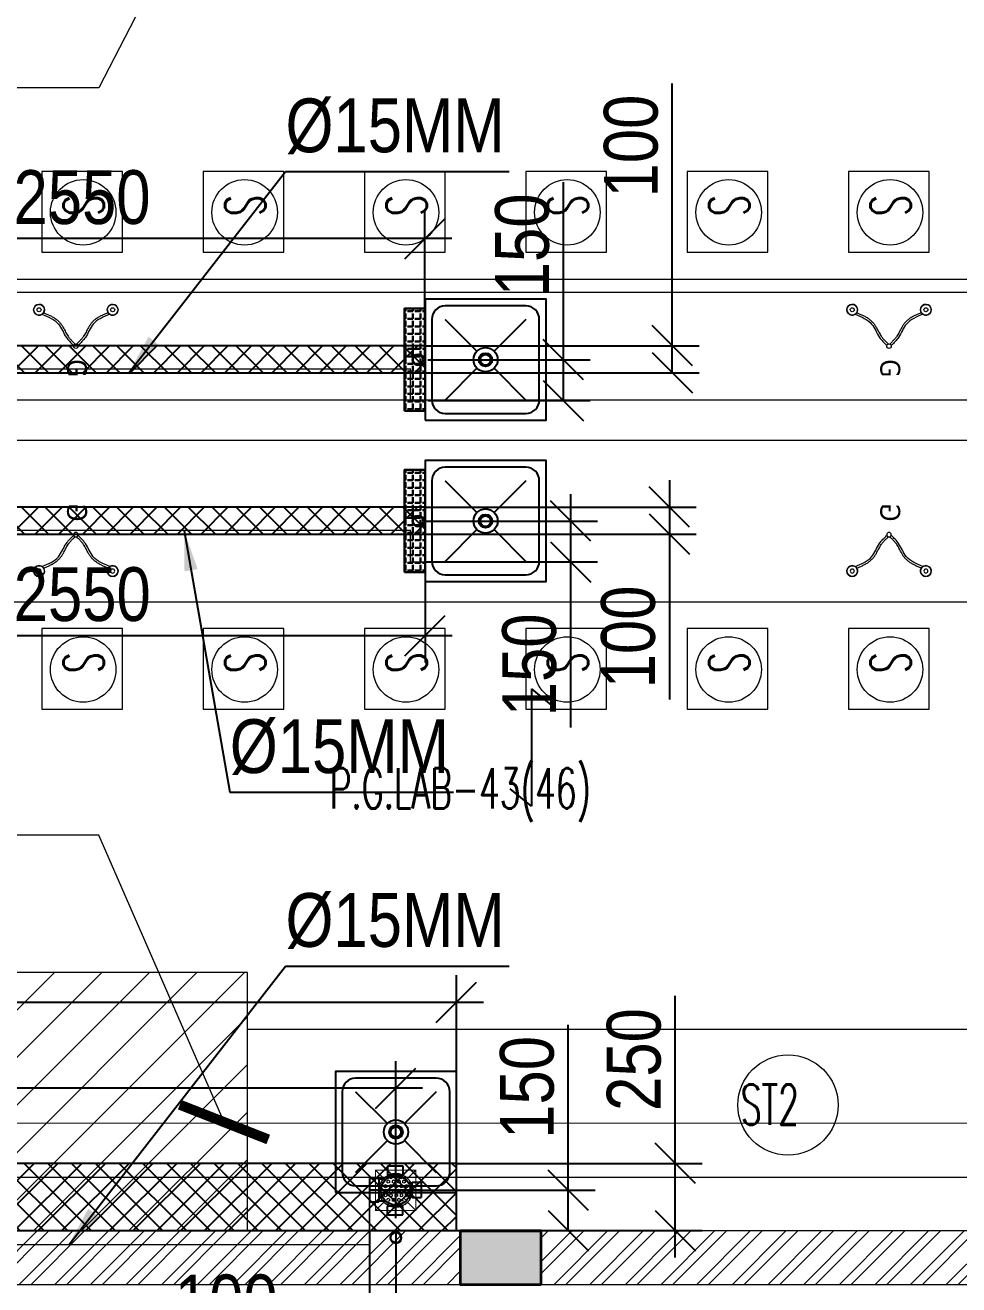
# Model space of a CAD drawing. Header units: inches. Extents: x 5899882 to 5988838, y -468923 to -96891.
# Drawn here: x 5956577 to 5960048, y -281297 to -276613 of the extents above; entities that cross this region are included whole.
import ezdxf

# ---------------------------------------------------------------- set-up
doc = ezdxf.new("R2010")
doc.units = ezdxf.units.IN
doc.header["$MEASUREMENT"] = 0
doc.linetypes.add('1', pattern=[0])
doc.layers.get('Defpoints').update_dxf_attribs({"color": 8})
for name, color, linetype in [('0- SLC ARCH LAYOUT', 7, 'Continuous'), ('0- SLC DIMENSION', 7, 'Continuous'), ('0-SLC RCC 2ND. FLOOR', 7, 'Continuous'), ('0-SLC-40 MM Waste water pipe', 3, 'Continuous'), ('0-SLC-DOMESTIC LINE', 5, 'DOMESTIC_LINE'), ('0-SLC-Multi nahani trap', 6, 'Continuous'), ('0-SLC-Raised portion', 1, 'Continuous'), ('0-SLC-Toilet fixture', 5, 'Continuous'), ('A-WALL-PATT', 252, 'Continuous')]:
    doc.layers.add(name, color=color, linetype=linetype)
for name, color, linetype, lineweight in [('0-SLC-100 mm Multi nahani trap jali', 253, 'Continuous', 13), ('ARCL-HATCH-B', 8, 'Continuous', 5), ('ARLC-COL', 8, 'Continuous', 30), ('ARLC-DIMF', 8, 'Continuous', 5), ('ARLC-FUR (NOMN)', 8, 'Continuous', 9), ('ARLC-FURN', 8, 'Continuous', 9), ('ARLC-GAS BURNER', 8, 'Continuous', 5), ('ARLC-HATCH-C', 8, 'Continuous', 5), ('ARLC-SINK', 8, 'Continuous', 9), ('ARLC-TEXT0', 8, 'Continuous', 20), ('ARLC-WALL', 8, 'Continuous', 15)]:
    doc.layers.add(name, color=color, linetype=linetype, lineweight=lineweight)
doc.styles.add('ARAIL', font='arial.ttf')
doc.styles.add('ARIAL', font='tahoma.ttf')
doc.styles.add('RS', font='simplex8.shx', dxfattribs={"width": 0.6, "height": 150})
doc.styles.get("Standard").update_dxf_attribs({"font": 'arial.ttf'})
doc.styles.add('swis cn bt', font='swissc.ttf')
doc.linetypes.add('DOMESTIC_LINE', pattern='A,0.5,-0.2,["DWS",ARIAL,S=0.1,R=0,X=-0.1,Y=-0.05],-0.25', length=0.95)
doc.dimstyles.new('dim-100', dxfattribs={"dimscale": 100, "dimtxt": 1.5, "dimasz": 1.199999999999999, "dimexe": 1.5, "dimexo": 1.5, "dimgap": 0.4, "dimtad": 0, "dimdec": 0, "dimdsep": 46, "dimtxsty": 'ARAIL', "dimblk": 'ARCHTICK', "dimcen": 2.5, "dimdle": 1.5, "dimclrd": 1, "dimclre": 252, "dimclrt": 4, "dimadec": 1, "dimazin": 0, "dimtfac": 1, "dimtdec": 0, "dimtmove": 2, "dimatfit": 3, "dimldrblk": 'ARCHTICK', "dimfxl": 1, "dimarcsym": 0})
doc.dimstyles.new('SLC', dxfattribs={"dimtxt": 200, "dimasz": 150, "dimexe": 100, "dimexo": 0, "dimgap": 50, "dimtad": 1, "dimdec": 0, "dimrnd": 5, "dimzin": 1, "dimdsep": 46, "dimtxsty": 'swis cn bt', "dimblk": 'OBLIQUE', "dimcen": 60, "dimdle": 100, "dimclrd": 256, "dimclre": 256, "dimclrt": 256, "dimazin": 0, "dimtfac": 1, "dimtdec": 0, "dimtofl": 0, "dimtmove": 0, "dimatfit": 3, "dimfxl": 0.18, "dimtolj": 1, "dimtzin": 0, "dimarcsym": 0})
pattern_1 = [(45, (-5806111.699348602, 109613.299867685), (-66.29126073623883, 66.29126073623884), []), (45, (-5806067.505174852, 109613.299867685), (-66.29126073623883, 66.29126073623884), [])]

# ---------------------------------------------------------------- blocks, each defined once
blk = doc.blocks.new('GAS BURNER')
at = {"layer": 'ARLC-GAS BURNER'}
for centre, radius in [((5974102.421200401, -133873.6598887433), 20.10720935384206), ((5974102.421200401, -133873.6598887433), 7.515690168781719), ((5974237.491669208, -134010.5787731608), 8.477221819872181), ((5974237.491669208, -134010.5787731608), 8.477221819872181), ((5974102.421200401, -134147.4976575783), 20.10720935384206), ((5974102.421200401, -134147.4976575783), 7.515690168781719)]:
    blk.add_circle(centre, radius, dxfattribs=at)
for centre, start, end in [((5974102.421200401, -133873.6598887432), 327.0836248171191, 303.1115802547374), ((5974102.421200401, -134147.4976575784), 56.88841974526258, 32.91637518288097)]:
    blk.add_arc(centre, 20.10720935398156, start, end, dxfattribs=at)
for points, knots in [([(5974113.405191074, -133890.5018546885), (5974112.752795113, -133888.8740959353), (5974115.815289665, -133896.5870300731), (5974120.860026152, -133908.4191165342), (5974125.647385928, -133918.2588142185), (5974129.927336444, -133925.9095192744), (5974133.419050537, -133931.534467302), (5974137.214333479, -133936.9793071289), (5974141.348181818, -133942.1967902267), (5974145.855254625, -133947.1361187101), (5974151.657222476, -133952.5756777254), (5974159.001793914, -133958.0866130467), (5974167.713843581, -133963.4270067191), (5974176.526144389, -133968.1739947508), (5974185.16981482, -133972.6110338682), (5974193.377008263, -133976.9881086315), (5974200.105278655, -133981.0508886349), (5974205.539391524, -133984.9566764426), (5974210.096961493, -133988.6512883787), (5974214.612011485, -133992.6806806508), (5974219.192778602, -133997.0674983536), (5974223.942359372, -134001.8255670194), (5974227.279005946, -134005.2395645095), (5974229.014447388, -134007.015237359)], [0, 0, 0, 0, 0.738277492306965, 1.47655498461393, 2.214832476920895, 2.583971223074378, 2.95310996922786, 3.322248715381343, 3.691387461534825, 4.060526207688308, 4.42966495384179, 5.003329291541268, 5.576993629240746, 6.150657966940224, 6.724322304639702, 7.297986642339179, 7.871650980038657, 8.267742593091194, 8.66383420614373, 9.059925819196266, 9.456017432248801, 9.852109045301338, 10.24820065835387, 10.24820065835387, 10.24820065835387, 10.24820065835387]), ([(5974119.221403569, -133884.3742345301), (5974128.725847964, -133907.6507334402), (5974145.842154291, -133949.5687739888), (5974202.53562994, -133968.9852087438), (5974225.228920531, -133992.1816056203), (5974234.497873268, -134001.6560494209)], [0, 0, 0, 0, 88.9716904361041, 160.226799647873, 209.4255196851703, 209.4255196851703, 209.4255196851703, 209.4255196851703]), ([(5974113.405191074, -134130.6556916331), (5974112.752795113, -134132.2834503863), (5974115.815289665, -134124.5705162485), (5974120.860026152, -134112.7384297873), (5974125.647385928, -134102.8987321031), (5974129.927336444, -134095.2480270471), (5974133.419050537, -134089.6230790195), (5974137.214333479, -134084.1782391926), (5974141.348181818, -134078.9607560948), (5974145.855254625, -134074.0214276114), (5974151.657222476, -134068.5818685961), (5974159.001793914, -134063.0709332749), (5974167.713843581, -134057.7305396025), (5974176.526144389, -134052.9835515707), (5974185.16981482, -134048.5465124534), (5974193.377008263, -134044.1694376901), (5974200.105278655, -134040.1066576867), (5974205.539391524, -134036.200869879), (5974210.096961493, -134032.5062579428), (5974214.612011485, -134028.4768656708), (5974219.192778602, -134024.090047968), (5974223.942359372, -134019.3319793022), (5974227.279005946, -134015.917981812), (5974229.014447388, -134014.1423089626)], [0, 0, 0, 0, 0.738277492306965, 1.47655498461393, 2.214832476920895, 2.583971223074378, 2.95310996922786, 3.322248715381343, 3.691387461534825, 4.060526207688308, 4.42966495384179, 5.003329291541268, 5.576993629240746, 6.150657966940224, 6.724322304639702, 7.297986642339179, 7.871650980038657, 8.267742593091194, 8.66383420614373, 9.059925819196266, 9.456017432248801, 9.852109045301338, 10.24820065835387, 10.24820065835387, 10.24820065835387, 10.24820065835387]), ([(5974119.221403569, -134136.7833117914), (5974128.725847964, -134113.5068128813), (5974145.842154291, -134071.5887723328), (5974202.53562994, -134052.1723375778), (5974225.228920531, -134028.9759407014), (5974234.497873268, -134019.5014969007)], [0, 0, 0, 0, 88.9716904361041, 160.226799647873, 209.4255196851703, 209.4255196851703, 209.4255196851703, 209.4255196851703])]:
    blk.add_open_spline(points, degree=3, knots=knots, dxfattribs=at)
at = {"layer": 'ARLC-GAS BURNER', "insert": (5974320.2062401, -134006.7071821619), "char_height": 73.57202424491702, "attachment_point": 5, "style": 'ARIAL'}
blk.add_mtext('\\A1;G', dxfattribs=at)
blk = doc.blocks.new('SINK1')
at = {"color": 0}
for p, q in [((5972703.299730833, -133859.151868508), (5972821.479925681, -133977.3320633546)), ((5972885.119535987, -133977.3320633546), (5973003.299730835, -133859.151868508)), ((5972703.299730833, -134159.1518685084), (5972821.479925681, -134040.9716736618)), ((5972885.119535987, -134040.9716736618), (5973003.299730835, -134159.1518685084))]:
    blk.add_line(p, q, dxfattribs=at)
blk.add_lwpolyline([(5973078.299730834, -134234.1518685082), (5973078.299730834, -133784.1518685082), (5972628.299730835, -133784.1518685082), (5972628.299730835, -134234.1518685082)], close=True, dxfattribs=at)
blk.add_lwpolyline([(5973053.299730834, -134159.1518685082), (5973053.299730834, -133859.1518685082, 0.4142135623758229), (5973003.299730835, -133809.1518685082), (5972703.299730833, -133809.1518685082, 0.4142135623758229), (5972653.299730835, -133859.1518685082), (5972653.299730835, -134159.1518685082, 0.4142135623758227), (5972703.299730833, -134209.1518685082), (5973003.299730835, -134209.1518685082, 0.4142135623758229)], format="xyb", close=True, dxfattribs=at)
for radius in [45, 25]:
    blk.add_circle((5972853.299730834, -134009.1518685081), radius, dxfattribs=at)
blk = doc.blocks.new('_ArchTick')
at = {"color": 0, "linetype": 'ByBlock', "const_width": 0.15}
blk.add_lwpolyline([(-0.5, -0.5), (0.5, 0.5)], dxfattribs=at)
blk = doc.blocks.new('FD COVER')
at = {"layer": '0-SLC-100 mm Multi nahani trap jali'}
h = blk.add_hatch(color=1, dxfattribs=at)
h.paths.add_polyline_path([(52.42478098189464, 6.050435e-10, 1.000000078138127), (-52.42478098084241, 6.050435e-10, 1.000000078138127)])
h.paths.add_polyline_path([(-49.71315437835783, 6.050435e-10, -1), (49.71315437941008, 6.050435e-10, -1)], flags=16)
h = blk.add_hatch(dxfattribs=at)
h.set_pattern_fill('HEX', color=1, scale=45.19377670807633, style=0)
h.set_pattern_definition([(0, (-4759.383808100866, 4380.385599033102), (0, 9.784739682974397), [5.649222088509541, -11.29844417701908]), (120, (-4759.383808100866, 4380.385599033102), (-8.473833134873521, -4.892369841487196), [5.649222088509535, -11.29844417701907]), (59.99999999999999, (-4753.734586012357, 4380.385599033102), (-8.473833134873521, 4.892369841487199), [5.649222088509541, -11.29844417701908])])
h.paths.add_polyline_path([(-49.71315437888396, 0, 1), (49.71315437888396, 0, 1)])
at = {"layer": '0-SLC-100 mm Multi nahani trap jali', "color": 1, "ltscale": 3}
for p, q in [((-75, 75), (-44.19417382415895, 44.19417382415949)), ((75, 75), (44.19417382415923, 44.19417382415923)), ((-44.19417382415922, -44.19417382415922), (-75, -75)), ((44.19417382415949, -44.19417382415895), (75, -75))]:
    blk.add_line(p, q, dxfattribs=at)
at = {"layer": '0-SLC-100 mm Multi nahani trap jali', "color": 1, "ltscale": 3, "const_width": 3.75}
blk.add_lwpolyline([(-75, -75), (75, -75), (75, 75), (-75, 75)], close=True, dxfattribs=at)
at = {"layer": '0-SLC-100 mm Multi nahani trap jali', "color": 1, "ltscale": 3}
blk.add_circle((0, 0), 62.5, dxfattribs=at)
blk = doc.blocks.new('A$C52224D05')
at = {"layer": '0-SLC-Multi nahani trap', "linetype": 'Continuous'}
h = blk.add_hatch(color=256, dxfattribs=at)
h.paths.add_polyline_path([(58.08742602542043, 9.313226e-10, 1.000000078138127), (-57.91257397457957, 9.313226e-10, 1.000000078138127)])
h.paths.add_polyline_path([(-54.91257397457957, 9.313226e-10, -1), (55.08742602542042, 9.313226e-10, -1)], flags=16)
for p, q in [((0, 103.7312996429391), (0, -103.7312996429391)), ((-25.91600441420451, 91.37098850309849), (-25.91600441420451, 77.78655081707984)), ((31.06073977099732, 91.37098850309849), (-25.91600441420451, 91.37098850309849)), ((-25.91600441420451, 77.78655081707984), (-25.91600441420451, 60.20819780742749)), ((28.73515838012099, 57.88261641003192), (-23.59042301634326, 57.88261641003192)), ((-22.42763231787831, 57.88261641003192), (-22.42763231787831, 50.1803960511461)), ((27.57236768119037, 57.88261641003192), (27.57236768119037, 47.64008797379211)), ((31.06073977099732, 91.37098850309849), (31.06073977099732, 77.78655081707984)), ((31.06073977099732, 77.78655081707984), (31.06073977099732, 60.20819780742749)), ((-96.31505834776907, 0), (95.2203417411074, 0)), ((-78.16838792851195, 26.74418604793027), (-93.74269066937269, 26.74418604793027)), ((-93.74269066937269, -30.23255813727156), (-93.74269066937269, 26.74418604793027)), ((-62.57989996718243, 26.74418604793027), (-78.16838792851195, 26.74418604793027)), ((-60.2543185763061, -27.9069767431356), (-60.2543185763061, 24.41860465379432)), ((-60.2543185763061, 23.2558139548637), (-50.5343807558529, 23.2558139548637)), ((41.11180901946499, 41.00000000046565), (62.99270941969007, 41.00000000046565)), ((62.99270941969007, -41.49999999767167), (62.99270941969007, 41.50000000093132)), ((65.49270941643043, 44.00000000046566), (73.99270941829309, 44.00000000046566)), ((73.99270941829309, 44.00000000046566), (97.79270941950381, 44.00000000046566)), ((97.79270941950381, -44), (97.79270941950381, 44.00000000046566)), ((-78.16838792851195, -30.23255813727156), (-93.74269066937269, -30.23255813727156)), ((-62.57989996718243, -30.23255813727156), (-77.72195845888926, -30.23255813727156)), ((-60.2543185763061, -26.74418604420498), (-50.5343807558529, -26.74418604420498)), ((41.11180901946499, -41.00000000046565), (62.99270941969007, -41.00000000046565)), ((65.49270941643043, -44), (73.99270941829309, -44)), ((73.99270941829309, -44), (97.79270941950381, -44)), ((-25.91600441420451, -77.78655081707984), (-25.91600441420451, -60.20819780742749)), ((-25.91600441420451, -91.37098850309849), (-25.91600441420451, -77.78655081707984)), ((31.06073977099732, -91.37098850309849), (-25.91600441420451, -91.37098850309849)), ((28.73515838012099, -57.88261641003192), (-23.59042301634326, -57.88261641003192)), ((-22.42763231787831, -57.88261641003192), (-22.42763231787831, -50.18039605068043)), ((27.57236768119037, -57.88261641003192), (27.57236768119037, -47.64008797379211)), ((31.06073977099732, -77.78655081707984), (31.06073977099732, -60.20819780742749)), ((31.06073977099732, -91.37098850309849), (31.06073977099732, -77.78655081707984))]:
    blk.add_line(p, q, dxfattribs=at)
blk.add_circle((0.0874260249547661, 0), 55, dxfattribs=at)
for centre, radius, start, end in [((-23.59042301634326, 60.20819780742749), 2.325581395348836, 180, 270), ((28.73515838012099, 60.20819780742749), 2.325581395348836, 270, 0), ((-62.57989996718243, 24.41860465379432), 2.325581395348836, 0, 90), ((65.49270941643043, 41.50000000093132), 2.5, 90, 180), ((-62.57989996718243, -27.9069767431356), 2.325581395348836, 270, 0), ((65.49270941643043, -41.49999999767167), 2.5, 180, 270), ((-23.59042301634326, -60.20819780742749), 2.325581395348836, 90, 180), ((28.73515838012099, -60.20819780742749), 2.325581395348836, 0, 90)]:
    blk.add_arc(centre, radius, start, end, dxfattribs=at)
blk = doc.blocks.new('GYS')
for p, q in [((6635556.019349867, -325051.874496136), (6635556.019349867, -325488.3289776242)), ((6635556.019349867, -325051.874496136), (6635635.027213543, -325116.9592517474)), ((6635556.019349867, -325488.3289776242), (6635477.011486192, -325423.2442220127))]:
    blk.add_line(p, q)
blk = doc.blocks.new('A$C4AE13D6C')
at = {"layer": 'ARLC-COL', "color": 7}
blk.add_lwpolyline([(-17698.83647697512, 888.0000000039581), (-17398.83647792879, 888.0000000039581), (-17398.83647792879, 688.0000000039581), (-17698.83647697512, 688.0000000039581)], close=True, dxfattribs=at)
blk = doc.blocks.new('A$C77C3199A')
at = {"layer": 'ARLC-WALL', "color": 30}
for p, q in [((17399.99999904539, -3559.999999999942), (8914.999999046326, -3559.999999999942)), ((17399.99999904539, -3959.999999999942), (8914.999999046326, -3959.999999999942)), ((8914.999999046326, -6850), (17399.99999904632, -6850))]:
    blk.add_line(p, q, dxfattribs=at)
at = {"color": 8, "lineweight": 18}
blk.add_blockref('A$C4AE13D6C', (30706.33647649828, -7937.999999998836), dxfattribs=at)
at = {"color": 0}
blk.add_blockref('GYS', (-6622283, 320018), dxfattribs=at)
blk = doc.blocks.new('_OBLIQUE')
at = {"color": 0, "linetype": 'ByBlock'}
blk.add_line((-0.5, -0.5), (0.5, 0.5), dxfattribs=at)
blk = doc.blocks.new('*D312')
at = {"layer": '0- SLC DIMENSION', "lineweight": -2, "transparency": 16777216}
for p, q in [((5954103.287223468, -280845.02807205), (5954103.287223468, -280145.5280729982)), ((5958180.193845092, -280845.0280720462), (5958180.193845092, -280145.5280729982)), ((5954003.287223468, -280245.5280729982), (5958280.193845092, -280245.5280729982))]:
    blk.add_line(p, q, dxfattribs=at)
at = {"layer": 'Defpoints', "color": 0, "transparency": 16777216}
for p in [(5958180.193845092, -280245.5280729982), (5954103.287223468, -280845.02807205), (5958180.193845092, -280845.0280720462)]:
    blk.add_point(p, dxfattribs=at)
at = {"layer": '0- SLC DIMENSION', "lineweight": -2, "transparency": 16777216, "xscale": 150, "yscale": 150, "zscale": 150, "rotation": 180}
blk.add_blockref('_OBLIQUE', (5954103.287223468, -280245.5280729982), dxfattribs=at)
at = {"layer": '0- SLC DIMENSION', "lineweight": -2, "transparency": 16777216, "xscale": 150, "yscale": 150, "zscale": 150}
blk.add_blockref('_OBLIQUE', (5958180.193845092, -280245.5280729982), dxfattribs=at)
at = {"layer": '0- SLC DIMENSION', "transparency": 16777216, "insert": (5956141.740534279, -280092.9956054657), "char_height": 200, "attachment_point": 5, "style": 'swis cn bt'}
blk.add_mtext('\\A1;4075', dxfattribs=at)
blk = doc.blocks.new('*D313')
at = {"layer": '0- SLC DIMENSION', "lineweight": -2, "transparency": 16777216}
for p, q in [((5954101.076698663, -280945.0280747377), (5954101.076698663, -280465.5)), ((5957954.539818316, -280945.0280747377), (5957954.539818316, -280465.5)), ((5958054.539818316, -280565.5), (5954001.076698663, -280565.5))]:
    blk.add_line(p, q, dxfattribs=at)
at = {"layer": 'Defpoints', "color": 0, "transparency": 16777216}
for p in [(5954101.076698663, -280565.5), (5954101.076698663, -280945.0280747377), (5957954.539818316, -280945.0280747377)]:
    blk.add_point(p, dxfattribs=at)
at = {"layer": '0- SLC DIMENSION', "lineweight": -2, "transparency": 16777216, "xscale": 150, "yscale": 150, "zscale": 150, "rotation": 180}
blk.add_blockref('_OBLIQUE', (5954101.076698663, -280565.5), dxfattribs=at)
at = {"layer": '0- SLC DIMENSION', "lineweight": -2, "transparency": 16777216, "xscale": 150, "yscale": 150, "zscale": 150}
blk.add_blockref('_OBLIQUE', (5957954.539818316, -280565.5), dxfattribs=at)
at = {"layer": '0- SLC DIMENSION', "transparency": 16777216, "insert": (5956027.808258489, -280412.8376623376), "char_height": 200, "attachment_point": 5, "style": 'swis cn bt'}
blk.add_mtext('\\A1;3855', dxfattribs=at)
blk = doc.blocks.new('*D314')
at = {"layer": '0- SLC DIMENSION', "lineweight": -2, "transparency": 16777216}
for p, q in [((5958993.5, -280845.0280720462), (5958993.5, -280222.5605395787)), ((5958180.193845092, -280845.0280720462), (5959093.5, -280845.0280720462)), ((5958993.5, -281195.0280729999), (5958993.5, -280845.0280720462)), ((5958180.193848111, -281095.0280729999), (5959093.5, -281095.0280729999))]:
    blk.add_line(p, q, dxfattribs=at)
at = {"layer": 'Defpoints', "color": 0, "transparency": 16777216}
for p in [(5958180.193845092, -280845.0280720462), (5958993.5, -280845.0280720462), (5958180.193848111, -281095.0280729999)]:
    blk.add_point(p, dxfattribs=at)
at = {"layer": '0- SLC DIMENSION', "lineweight": -2, "transparency": 16777216, "xscale": 150, "yscale": 150, "zscale": 150}
for p, rotation in [((5958993.5, -280845.0280720462), 90), ((5958993.5, -281095.0280729999), 270)]:
    blk.add_blockref('_OBLIQUE', p, dxfattribs=dict(at, rotation=rotation))
at = {"layer": '0- SLC DIMENSION', "transparency": 16777216, "insert": (5958840.707792208, -280458.7943058115), "char_height": 200, "attachment_point": 5, "rotation": 90, "style": 'swis cn bt'}
blk.add_mtext('\\A1;250', dxfattribs=at)
blk = doc.blocks.new('*D315')
at = {"layer": '0- SLC DIMENSION', "lineweight": -2, "transparency": 16777216}
for p, q in [((5958596, -280945.0280747377), (5958596, -280329.8332695429)), ((5958596, -281095.0280730001), (5958596, -280845.0280747377)), ((5957954.539818316, -280945.0280747377), (5958696, -280945.0280747377)), ((5957954.539818316, -281095.0280730001), (5958696, -281095.0280730001))]:
    blk.add_line(p, q, dxfattribs=at)
at = {"layer": 'Defpoints', "color": 0, "transparency": 16777216}
for p in [(5957954.539818316, -280945.0280747377), (5957954.539818316, -281095.0280730001), (5958596, -281095.0280730001)]:
    blk.add_point(p, dxfattribs=at)
at = {"layer": '0- SLC DIMENSION', "lineweight": -2, "transparency": 16777216, "xscale": 150, "yscale": 150, "zscale": 150}
for p, rotation in [((5958596, -280945.0280747377), 90), ((5958596, -281095.0280730001), 270)]:
    blk.add_blockref('_OBLIQUE', p, dxfattribs=dict(at, rotation=rotation))
at = {"layer": '0- SLC DIMENSION', "transparency": 16777216, "insert": (5958443.337662337, -280562.4306721393), "char_height": 200, "attachment_point": 5, "rotation": 90, "style": 'swis cn bt'}
blk.add_mtext('\\A1;150', dxfattribs=at)
blk = doc.blocks.new('*D317')
at = {"layer": '0- SLC DIMENSION', "lineweight": -2, "transparency": 16777216}
for p, q in [((5955513.715799413, -278504.7442844259), (5955513.715799413, -278982.3423220388)), ((5958063.707257601, -278504.7442844231), (5958063.707257601, -278982.3423220388)), ((5955413.715799413, -278882.3423220388), (5958163.707257601, -278882.3423220388))]:
    blk.add_line(p, q, dxfattribs=at)
at = {"layer": 'Defpoints', "color": 0, "transparency": 16777216}
for p in [(5955513.715799413, -278504.7442844259), (5958063.707257601, -278504.7442844231), (5958063.707257601, -278882.3423220388)]:
    blk.add_point(p, dxfattribs=at)
at = {"layer": '0- SLC DIMENSION', "lineweight": -2, "transparency": 16777216, "xscale": 150, "yscale": 150, "zscale": 150, "rotation": 180}
blk.add_blockref('_OBLIQUE', (5955513.715799413, -278882.3423220388), dxfattribs=at)
at = {"layer": '0- SLC DIMENSION', "lineweight": -2, "transparency": 16777216, "xscale": 150, "yscale": 150, "zscale": 150}
blk.add_blockref('_OBLIQUE', (5958063.707257601, -278882.3423220388), dxfattribs=at)
at = {"layer": '0- SLC DIMENSION', "transparency": 16777216, "insert": (5956788.711528506, -278729.5501142466), "char_height": 200, "attachment_point": 5, "style": 'swis cn bt'}
blk.add_mtext('\\A1;2550', dxfattribs=at)
blk = doc.blocks.new('*D319')
at = {"layer": '0- SLC DIMENSION', "lineweight": -2, "transparency": 16777216}
for p, q in [((5958972, -278304.7044556337), (5958972, -278504.7442844231)), ((5958062.86719199, -278404.7044556337), (5959072, -278404.7044556337)), ((5958063.707257601, -278504.7442844231), (5959072, -278504.7442844231)), ((5958972, -278504.7442844231), (5958972, -279119.9390896179))]:
    blk.add_line(p, q, dxfattribs=at)
at = {"layer": 'Defpoints', "color": 0, "transparency": 16777216}
for p in [(5958062.86719199, -278404.7044556337), (5958063.707257601, -278504.7442844231), (5958972, -278504.7442844231)]:
    blk.add_point(p, dxfattribs=at)
at = {"layer": '0- SLC DIMENSION', "lineweight": -2, "transparency": 16777216, "xscale": 150, "yscale": 150, "zscale": 150}
for p, rotation in [((5958972, -278404.7044556337), 90), ((5958972, -278504.7442844231), 270)]:
    blk.add_blockref('_OBLIQUE', p, dxfattribs=dict(at, rotation=rotation))
at = {"layer": '0- SLC DIMENSION', "transparency": 16777216, "insert": (5958819.337662337, -278887.3416870196), "char_height": 200, "attachment_point": 5, "rotation": 90, "style": 'swis cn bt'}
blk.add_mtext('\\A1;100', dxfattribs=at)
blk = doc.blocks.new('*D325')
at = {"layer": '0- SLC DIMENSION', "lineweight": -2, "transparency": 16777216}
for p, q in [((5955512.875733802, -277804.704455638), (5955512.875733802, -277306)), ((5958062.86719199, -277804.7044556342), (5958062.86719199, -277306)), ((5958162.86719199, -277406), (5955412.875733802, -277406))]:
    blk.add_line(p, q, dxfattribs=at)
at = {"layer": 'Defpoints', "color": 0, "transparency": 16777216}
for p in [(5955512.875733802, -277406), (5955512.875733802, -277804.704455638), (5958062.86719199, -277804.7044556342)]:
    blk.add_point(p, dxfattribs=at)
at = {"layer": '0- SLC DIMENSION', "lineweight": -2, "transparency": 16777216, "xscale": 150, "yscale": 150, "zscale": 150, "rotation": 180}
blk.add_blockref('_OBLIQUE', (5955512.875733802, -277406), dxfattribs=at)
at = {"layer": '0- SLC DIMENSION', "lineweight": -2, "transparency": 16777216, "xscale": 150, "yscale": 150, "zscale": 150}
blk.add_blockref('_OBLIQUE', (5958062.86719199, -277406), dxfattribs=at)
at = {"layer": '0- SLC DIMENSION', "transparency": 16777216, "insert": (5956787.871462896, -277253.2077922078), "char_height": 200, "attachment_point": 5, "style": 'swis cn bt'}
blk.add_mtext('\\A1;2550', dxfattribs=at)
blk = doc.blocks.new('*D326')
at = {"layer": '0- SLC DIMENSION', "lineweight": -2, "transparency": 16777216}
for p, q in [((5958982.5, -277804.7044556342), (5958982.5, -276829.4025974036)), ((5958982.5, -277904.7442844237), (5958982.5, -277704.7044556342)), ((5958062.86719199, -277804.7044556342), (5959082.5, -277804.7044556342)), ((5958063.707257601, -277904.7442844237), (5959082.5, -277904.7442844237))]:
    blk.add_line(p, q, dxfattribs=at)
at = {"layer": 'Defpoints', "color": 0, "transparency": 16777216}
for p in [(5958062.86719199, -277804.7044556342), (5958063.707257601, -277904.7442844237), (5958982.5, -277904.7442844237)]:
    blk.add_point(p, dxfattribs=at)
at = {"layer": '0- SLC DIMENSION', "lineweight": -2, "transparency": 16777216, "xscale": 150, "yscale": 150, "zscale": 150}
for p, rotation in [((5958982.5, -277804.7044556342), 90), ((5958982.5, -277904.7442844237), 270)]:
    blk.add_blockref('_OBLIQUE', p, dxfattribs=dict(at, rotation=rotation))
at = {"layer": '0- SLC DIMENSION', "transparency": 16777216, "insert": (5958829.837662337, -277062), "char_height": 200, "attachment_point": 5, "rotation": 90, "style": 'swis cn bt'}
blk.add_mtext('\\A1;100', dxfattribs=at)
blk = doc.blocks.new('*D568')
at = {"layer": '0- SLC DIMENSION', "lineweight": -2, "transparency": 16777216}
for p, q in [((5957856.834534922, -281095.0280730002), (5957856.834534922, -281612.5)), ((5957955.174602645, -281095.0280747377), (5957955.174602645, -281612.5)), ((5957856.834534922, -281512.5), (5957091.639729727, -281512.5)), ((5957955.174602645, -281512.5), (5958105.174602645, -281512.5))]:
    blk.add_line(p, q, dxfattribs=at)
at = {"layer": 'Defpoints', "color": 0, "transparency": 16777216}
for p in [(5957856.834534922, -281095.0280730002), (5957955.174602645, -281095.0280747377), (5957856.834534922, -281512.5)]:
    blk.add_point(p, dxfattribs=at)
at = {"layer": '0- SLC DIMENSION', "lineweight": -2, "transparency": 16777216, "xscale": 150, "yscale": 150, "zscale": 150}
blk.add_blockref('_OBLIQUE', (5957856.834534922, -281512.5), dxfattribs=at)
at = {"layer": '0- SLC DIMENSION', "lineweight": -2, "transparency": 16777216, "xscale": 150, "yscale": 150, "zscale": 150, "rotation": 180}
blk.add_blockref('_OBLIQUE', (5957955.174602645, -281512.5), dxfattribs=at)
at = {"layer": '0- SLC DIMENSION', "transparency": 16777216, "insert": (5957324.237132324, -281359.8376623376), "char_height": 200, "attachment_point": 5, "style": 'swis cn bt'}
blk.add_mtext('\\A1;100', dxfattribs=at)
blk = doc.blocks.new('*D569')
at = {"layer": '0- SLC DIMENSION', "lineweight": -2, "transparency": 16777216}
for p, q in [((5958604.558889841, -278356.6361753839), (5958604.499981202, -278608.6284544732)), ((5958063.302216328, -278456.5096476778), (5958704.535509949, -278456.6595498109)), ((5958063.266684849, -278608.5019294994), (5958704.49997847, -278608.6518316325)), ((5958604.499981202, -278608.6284544732), (5958604.356166132, -279223.823242858))]:
    blk.add_line(p, q, dxfattribs=at)
at = {"layer": 'Defpoints', "color": 0, "transparency": 16777216}
for p in [(5958063.302216328, -278456.5096476778), (5958063.266684849, -278608.5019294994), (5958604.499981202, -278608.6284544732)]:
    blk.add_point(p, dxfattribs=at)
at = {"layer": '0- SLC DIMENSION', "lineweight": -2, "transparency": 16777216, "xscale": 150, "yscale": 150, "zscale": 150}
for p, rotation in [((5958604.535512681, -278456.6361726515), 89.98660587418458), ((5958604.499981202, -278608.6284544732), 269.9866058741846)]:
    blk.add_blockref('_OBLIQUE', p, dxfattribs=dict(at, rotation=rotation))
at = {"layer": '0- SLC DIMENSION', "transparency": 16777216, "insert": (5958451.748207306, -278991.190158499), "char_height": 200, "attachment_point": 5, "rotation": 89.9866058741846, "style": 'swis cn bt'}
blk.add_mtext('\\A1;150', dxfattribs=at)
blk = doc.blocks.new('*D570')
at = {"layer": '0- SLC DIMENSION', "lineweight": -2, "transparency": 16777216}
for p, q in [((5958577.762069684, -277856.6274591796), (5958577.916324425, -277196.7751077113)), ((5958577.726538206, -278008.6197410013), (5958577.785446844, -277756.6274619121)), ((5958073.802216327, -277856.5096476782), (5958677.762066952, -277856.650836339)), ((5958073.766684848, -278008.5019294999), (5958677.726535473, -278008.6431181607))]:
    blk.add_line(p, q, dxfattribs=at)
at = {"layer": 'Defpoints', "color": 0, "transparency": 16777216}
for p in [(5958073.802216327, -277856.5096476782), (5958073.766684848, -278008.5019294999), (5958577.726538206, -278008.6197410013)]:
    blk.add_point(p, dxfattribs=at)
at = {"layer": '0- SLC DIMENSION', "lineweight": -2, "transparency": 16777216, "xscale": 150, "yscale": 150, "zscale": 150}
for p, rotation in [((5958577.762069684, -277856.6274591796), 89.98660587418458), ((5958577.726538206, -278008.6197410013), 269.9866058741846)]:
    blk.add_blockref('_OBLIQUE', p, dxfattribs=dict(at, rotation=rotation))
at = {"layer": '0- SLC DIMENSION', "transparency": 16777216, "insert": (5958425.199616268, -277429.3368158357), "char_height": 200, "attachment_point": 5, "rotation": 89.9866058741846, "style": 'swis cn bt'}
blk.add_mtext('\\A1;150', dxfattribs=at)
blk = doc.blocks.new('A$C3DAD2E9A')
at = {"layer": 'ARCL-HATCH-B'}
h = blk.add_hatch(dxfattribs=at)
h.set_pattern_fill('ANSI32', color=256, scale=250)
h.set_pattern_definition(pattern_1)
h.paths.add_polyline_path([(13009.71052536089, -7048.500001888053), (9917.210374691524, -7048.500000003696), (9917.210374868475, -7248.499999090433), (13009.71052536089, -7248.500000001834)])
h = blk.add_hatch(dxfattribs=at)
h.set_pattern_fill('ANSI32', color=256, scale=250)
h.set_pattern_definition(pattern_1)
h.paths.add_polyline_path([(16052.21052536089, -7048.500000003696), (13309.71052536089, -7048.500001888053), (13309.71052536089, -7248.500000001834), (16052.21052536089, -7248.500000001834)])
at = {"layer": 'ARLC-DIMF'}
h = blk.add_hatch(dxfattribs=at)
h.set_pattern_fill('ANSI31', color=256, scale=1000, angle=90, style=0)
h.set_pattern_definition([(135, (-5844333.796938382, 115853.1398908694), (-88.38834764831844, -88.38834764831843), [])])
edge = h.paths.add_edge_path()
edge.add_line((9487.210525361821, -1689.999999999942), (9487.210525359958, -1239.999999999985))
edge.add_line((9487.210525359958, -1239.999999999985), (8917.210525359958, -1239.999999999985))
edge.add_line((8917.210525359958, -1239.999999999985), (8917.210525359958, -1906.793849001711))
edge.add_line((8917.210525359958, -1906.793849001711), (8966.960525359958, -1906.793849001711))
edge.add_line((8966.960525359958, -1906.793849001711), (8966.960525361821, -2357.238999393841))
edge.add_line((8966.960525361821, -2357.238999393841), (8917.210525359958, -2357.238999393827))
edge.add_line((8917.210525359958, -2357.238999393827), (8917.210525361821, -3509.999999999985))
edge.add_line((8917.210525361821, -3509.999999999985), (9677.210525359958, -3509.999999999971))
edge.add_line((9677.210525359958, -3509.999999999971), (9677.21052536089, -2318.198051535481))
edge.add_line((9677.21052536089, -2318.198051535481), (9995.408576896414, -1999.999999999971))
edge.add_line((9995.408576896414, -1999.999999999971), (13647.21052536089, -1999.999999999971))
edge.add_line((13647.21052536089, -1999.999999999971), (13647.21052535996, -1689.999999999971))
edge.add_line((13647.21052535996, -1689.999999999971), (12209.08145006839, -1689.999999999971))
edge.add_arc((12112.52549678925, -1545.676178988651), 173.6445145259429, 236.21656771451802, 303.7834322854846, ccw=False)
edge.add_line((12015.96954351012, -1689.999999999985), (10252.93521497585, -1689.999999999985))
edge.add_line((10252.93521497585, -1689.999999999985), (10252.93521497585, -1764.999999999956))
edge.add_line((10252.93521497585, -1764.999999999956), (9802.935214974917, -1764.999999999971))
edge.add_line((9802.935214974917, -1764.999999999971), (9802.935214975849, -1690))
edge.add_line((9802.935214975849, -1690), (9487.210525361821, -1689.999999999942))
edge = h.paths.add_edge_path(flags=17)
edge.add_arc((12112.52549678832, -1545.67617898903), 173.6445145262405, -56.21656771421192, 6.252776074688882e-11, ccw=False)
edge.add_line((12209.08145006839, -1689.999999999985), (13647.21052535996, -1689.999999999985))
edge.add_line((13647.21052535996, -1689.999999999985), (13647.21052536089, -1319.999999999971))
edge.add_line((13647.21052536089, -1319.999999999971), (13294.95506663155, -1319.999999999971))
edge.add_line((13294.95506663155, -1319.999999999971), (13294.95506663062, -1239.999999999985))
edge.add_line((13294.95506663062, -1239.999999999985), (11772.42615662515, -1239.999999999985))
edge.add_line((11772.42615662515, -1239.999999999985), (11772.42615662515, -1319.999999999985))
edge.add_line((11772.42615662515, -1319.999999999985), (11221.98100623302, -1319.999999999985))
edge.add_line((11221.98100623302, -1319.999999999985), (11221.98100623395, -1239.999999999985))
edge.add_line((11221.98100623395, -1239.999999999985), (9487.21052536089, -1239.999999999985))
edge.add_line((9487.21052536089, -1239.999999999985), (9487.210525361821, -1690))
edge.add_line((9487.210525361821, -1690), (9802.935214975849, -1690.000000000015))
edge.add_line((9802.935214975849, -1690.000000000015), (9802.935214974917, -1314.999999999971))
edge.add_line((9802.935214974917, -1314.999999999971), (10252.93521497585, -1314.999999999956))
edge.add_line((10252.93521497585, -1314.999999999956), (10252.93521497492, -1689.999999999985))
edge.add_line((10252.93521497492, -1689.999999999985), (12015.96954351012, -1689.999999999985))
edge.add_arc((12112.52549678832, -1545.676178988739), 173.6445145253646, 180.0000000000336, 236.2165677147574, ccw=False)
edge.add_arc((12112.52549678925, -1545.675942708447), 173.6445145264013, -7.796312701202623e-05, 180.0000779631269, ccw=False)
edge = h.paths.add_edge_path(flags=16)
edge.add_line((9162.46052536089, -2964.015648540997), (9431.96052536089, -2964.015648540997))
edge.add_line((9431.96052536089, -2964.015648540997), (9162.46052536089, -2964.015648540997))
edge.add_line((9103.71052536089, -2994.015648540997), (9490.71052536089, -2994.015648540997))
edge.add_line((9490.71052536089, -2994.015648540997), (9103.71052536089, -2994.015648540997))
edge = h.paths.add_edge_path(flags=16)
edge.add_line((9162.46052536089, -2964.015648540997), (9431.96052536089, -2964.015648540997))
edge.add_line((9431.96052536089, -2964.015648540997), (9162.46052536089, -2964.015648540997))
edge.add_line((9103.71052536089, -2994.015648540997), (9490.71052536089, -2994.015648540997))
edge.add_line((9490.71052536089, -2994.015648540997), (9103.71052536089, -2994.015648540997))
at = {"layer": 'ARLC-HATCH-C'}
h = blk.add_hatch(dxfattribs=at)
h.set_pattern_fill('ANSI31', color=256, scale=1000, angle=-1.403341859706975e-14, style=0)
h.set_pattern_definition([(44.99999999999999, (127160.3502655616, 5847162.507463739), (-88.38834764831842, 88.38834764831846), [])])
h.paths.add_polyline_path([(12217.21037469152, -7048.500000003696), (12217.21037469152, -6088.500000003696), (10217.21037469152, -6088.500000003696), (10217.21037469152, -7048.500000003696)])
at = {"layer": 'ARLC-HATCH-C', "ltscale": 0.1}
blk.add_hatch(color=256, dxfattribs=at).paths.add_polyline_path([(13309.71052536089, -7248.500000001834), (13309.71052536089, -7048.500000003696), (13009.71052536089, -7048.500000003696), (13009.71052536089, -7248.500000001834)])
at = {"layer": 'ARLC-COL'}
blk.add_lwpolyline([(13009.71052536089, -7048.500000003696), (13309.71052536089, -7048.500000003696), (13309.71052536089, -7248.500000001834), (13009.71052536089, -7248.500000001834)], close=True, dxfattribs=at)
at = {"layer": 'ARLC-FUR (NOMN)'}
for centre, radius in [((11606.32286829967, -3261.902599115841), 121.8124338106163), ((12206.32286829967, -3261.902599115841), 121.8124338106163), ((12806.32286829967, -3261.902599115841), 121.8124338106163), ((13406.32286829967, -3261.902599115841), 121.8124338106163), ((14006.32286829967, -3261.902599115841), 121.8124338106163), ((14606.32286829967, -3261.902599115841), 121.8124338106163), ((11606.32286829967, -4961.90259934029), 121.8124338106163), ((12206.32286829967, -4961.90259934029), 121.8124338106163), ((12806.32286829967, -4961.90259934029), 121.8124338106163), ((13406.32286829967, -4961.90259934029), 121.8124338106163), ((14006.32286829967, -4961.90259934029), 121.8124338106163), ((14606.32286829967, -4961.90259934029), 121.8124338106163), ((14226.84970180038, -6581.650732806884), 186.3800059656505)]:
    blk.add_circle(centre, radius, dxfattribs=at)
at = {"layer": 'ARLC-FURN'}
blk.add_line((12217.21037469152, -6299.000000001892), (15537.3100164542, -6299.000000001892), dxfattribs=at)
for points in [[(11452.21052517649, -3109.999999775537), (11452.21052517649, -3409.999999775537), (11752.21052517649, -3409.999999775537), (11752.21052517649, -3109.999999775537)], [(12052.21052517649, -3109.999999775537), (12052.21052517649, -3409.999999775537), (12352.21052517649, -3409.999999775537), (12352.21052517649, -3109.999999775537)], [(12652.21052517649, -3109.999999775537), (12652.21052517649, -3409.999999775537), (12952.21052517649, -3409.999999775537), (12952.21052517649, -3109.999999775537)], [(13252.21052517649, -3109.999999775537), (13252.21052517649, -3409.999999775537), (13552.21052517649, -3409.999999775537), (13552.21052517649, -3109.999999775537)], [(13852.21052517649, -3109.999999775537), (13852.21052517649, -3409.999999775537), (14152.21052517649, -3409.999999775537), (14152.21052517649, -3109.999999775537)], [(14452.21052517649, -3109.999999775537), (14452.21052517649, -3409.999999775537), (14752.21052517649, -3409.999999775537), (14752.21052517649, -3109.999999775537)], [(11452.21052517649, -4809.999999999985), (11452.21052517649, -5109.999999999985), (11752.21052517649, -5109.999999999985), (11752.21052517649, -4809.999999999985)], [(12052.21052517649, -4809.999999999985), (12052.21052517649, -5109.999999999985), (12352.21052517649, -5109.999999999985), (12352.21052517649, -4809.999999999985)], [(12652.21052517649, -4809.999999999985), (12652.21052517649, -5109.999999999985), (12952.21052517649, -5109.999999999985), (12952.21052517649, -4809.999999999985)], [(13252.21052517649, -4809.999999999985), (13252.21052517649, -5109.999999999985), (13552.21052517649, -5109.999999999985), (13552.21052517649, -4809.999999999985)], [(13852.21052517649, -4809.999999999985), (13852.21052517649, -5109.999999999985), (14152.21052517649, -5109.999999999985), (14152.21052517649, -4809.999999999985)], [(14452.21052517649, -4809.999999999985), (14452.21052517649, -5109.999999999985), (14752.21052517649, -5109.999999999985), (14752.21052517649, -4809.999999999985)]]:
    blk.add_lwpolyline(points, close=True, dxfattribs=at)
for points in [[(9677.210525337607, -3509.999999999985), (16102.21052517649, -3509.999999999971), (16102.21052517649, -4109.999999999971), (8917.21052536089, -4109.999999999971)], [(9677.210526051, -4709.999999999985), (16102.21052517556, -4709.999999999971), (16102.21052517556, -4109.999999999971), (11032.60542466398, -4109.999999999985)]]:
    blk.add_lwpolyline(points, dxfattribs=at)
at = {"layer": 'ARLC-FURN', "ltscale": 0.002}
blk.add_lwpolyline([(15537.31000599544, -6649.999998571206), (10217.21037469152, -6648.500000003696)], dxfattribs=at)
at = {"layer": 'ARLC-GAS BURNER'}
blk.add_lwpolyline([(12217.21037469152, -6088.500000003696), (10217.21037469152, -6088.500000003696), (10217.21037469152, -7048.500000003696), (12217.21037469152, -7048.500000003696)], close=True, dxfattribs=at)
at = {"layer": 'ARLC-WALL', "ltscale": 0.1}
for p, q in [((9917.210374690592, -7048.500000003696), (13009.71052536089, -7048.500001888053)), ((13309.71052536089, -7048.500001888053), (16052.21052536089, -7048.500000003696)), ((9917.210374869406, -7248.499999090433), (13009.71052536089, -7248.500000001834)), ((13309.71052536089, -7248.500000001834), (16052.21052536089, -7248.500000001834))]:
    blk.add_line(p, q, dxfattribs=at)
at = {"layer": 'ARLC-GAS BURNER', "rotation": 270}
for p in [(145589.4122621799, 5970478.161579283), (148613.2463410944, 5970478.161579283)]:
    blk.add_blockref('GAS BURNER', p, dxfattribs=at)
at = {"layer": 'ARLC-GAS BURNER', "xscale": -1, "rotation": 270}
for p in [(145589.4122621799, -5978698.161579282), (148613.2463410944, -5978698.161579282)]:
    blk.add_blockref('GAS BURNER', p, dxfattribs=at)
at = {"layer": 'ARLC-SINK', "rotation": 180}
blk.add_blockref('SINK1', (5985955.510256012, -137819.151907819), dxfattribs=at)
at = {"layer": 'ARLC-SINK', "xscale": -1}
for p in [(5985955.510256012, 129599.1518292011), (5985622.416876311, 127327.2705051744)]:
    blk.add_blockref('SINK1', p, dxfattribs=at)
at = {"layer": 'ARLC-FUR (NOMN)', "style": 'RS', "width": 0.6}
for p in [(11533.47203867231, -3197.694631965816), (12133.47203867231, -3197.694631965816), (12733.47203867231, -3197.694631965816), (13333.47203867231, -3197.694631965816), (13933.47203867231, -3197.694631965816), (14533.47203867231, -3197.694631965816), (11533.47203867231, -4897.694632190265), (12133.47203867231, -4897.694632190265), (12733.47203867231, -4897.694632190265), (13333.47203867231, -4897.694632190265), (13933.47203867231, -4897.694632190265), (14533.47203867231, -4897.694632190265)]:
    blk.add_text('S ', height=150, rotation=270, dxfattribs=at).set_placement(p)
blk.add_text('ST2', height=150, dxfattribs=at).set_placement((14051.37703082152, -6654.970625810558))
at = {"layer": 'ARLC-TEXT0', "style": 'RS', "width": 0.6}
blk.add_text('P.G.LAB-43(46) ', height=150, dxfattribs=at).set_placement((12522.70062273648, -5478.798331048063))
at = {"layer": 'ARLC-DIMF'}
for points in [[(12260.15501770284, -1644.575820244849), (11664.04523783084, -2798.390536714345), (11179.22748245485, -2798.390536714345)], [(12129.80120804999, -6644.901110489853), (11664.04523783084, -5578.26163543947), (11179.22748245485, -5578.26163543947)]]:
    blk.add_leader(points, dimstyle='dim-100', override={"dimasz": 2.5, "dimdle": 0.05, "dimclrd": 256, "dimlwd": 0, "dimlwe": 0}, dxfattribs=at)

msp = doc.modelspace()

# ---------------------------------------------------------------- block references
at = {"layer": '0- SLC ARCH LAYOUT'}
msp.add_blockref('A$C3DAD2E9A', (5945186.076699616, -274046.5280729962), dxfattribs=at)

# ---------------------------------------------------------------- next in the draw order: hatches: boundary and pattern name
at = {"layer": '0-SLC-Raised portion'}
h = msp.add_hatch(dxfattribs=at)
h.set_pattern_fill('ANSI37', color=4, scale=500, angle=180.1924967721426)
h.set_pattern_definition([(225.1924967721426, (6575435.204432377, -3049399.18850314), (44.34240339707564, -44.04544540552421), []), (315.1924967721426, (6575435.204432377, -3049399.18850314), (44.04544540552421, 44.34240339707564), [])])
h.paths.add_polyline_path([(5955512.875733802, -277804.704455638), (5955513.715799413, -277904.7442844264), (5958063.707257601, -277904.7442844237), (5958062.86719199, -277804.7044556342)])
h = msp.add_hatch(dxfattribs=at)
h.set_pattern_fill('ANSI37', color=4, scale=500, angle=180.1924967721426)
h.set_pattern_definition([(225.1924967721426, (6575435.204432377, -3049999.18850314), (44.34240339707564, -44.04544540552421), []), (315.1924967721426, (6575435.204432377, -3049999.18850314), (44.04544540552421, 44.34240339707564), [])])
h.paths.add_polyline_path([(5955512.875733802, -278404.7044556374), (5955513.715799413, -278504.7442844259), (5958063.707257601, -278504.7442844231), (5958062.86719199, -278404.7044556337)])
h = msp.add_hatch(dxfattribs=at)
h.set_pattern_fill('ANSI37', color=4, scale=500, angle=180)
h.set_pattern_definition([(224.9999999999999, (6560150.877910473, -3055064.693638828), (44.1941738241592, -44.19417382415924), []), (314.9999999999999, (6560150.877910473, -3055064.693638828), (44.19417382415924, 44.1941738241592), [])])
h.paths.add_polyline_path([(5954103.287223468, -280845.02807205), (5954103.287226487, -281095.0280730036), (5958180.193848111, -281095.0280729999), (5958180.193845092, -280845.0280720462)])
at = {"layer": 'A-WALL-PATT', "lineweight": 30}
h = msp.add_hatch(dxfattribs=at)
h.set_pattern_fill('ANGLE', color=8, scale=4, angle=-270)
h.set_pattern_definition([(90, (5950670.022943436, -309863.4362543318), (-27.94, 2.213249473522656e-14), [20.32, -7.62]), (180, (5950670.022943436, -309863.4362543318), (-2.383249473522656e-14, -27.94), [20.32, -7.62])])
h.paths.add_polyline_path([(5957986.63554457, -278046.5074923132), (5957986.686910945, -277666.5074924296), (5958063.312908259, -277666.5487324065), (5958063.261541884, -278046.5487322919)])
h = msp.add_hatch(dxfattribs=at)
h.set_pattern_fill('ANGLE', color=8, scale=4, angle=-270)
h.set_pattern_definition([(90, (5950670.022943436, -310463.4362543317), (-27.94, 2.213249473522656e-14), [20.32, -7.62]), (180, (5950670.022943436, -310463.4362543317), (-2.383249473522656e-14, -27.94), [20.32, -7.62])])
h.paths.add_polyline_path([(5957986.63554457, -278646.507492313), (5957986.686910945, -278266.5074924295), (5958063.312908259, -278266.5487324063), (5958063.261541884, -278646.5487322918)])

# ---------------------------------------------------------------- next in the draw order: linework, layer by layer
at = {"layer": '0-SLC-40 MM Waste water pipe', "lineweight": 30}
for centre, radius in [((5958037.039861768, -277856.5074923141), 19.9999999994761), ((5958037.039861768, -277856.5074923141), 19.9999999994761), ((5958288.287224797, -277856.5281123025), 19.99999999906868), ((5958037.039861768, -278456.507492314), 19.9999999994761), ((5958037.039861768, -278456.507492314), 19.9999999994761), ((5958288.287224797, -278456.5281123024), 19.99999999906868), ((5957955.193845093, -280728.4094363283), 19.99999999906868), ((5957955.173225018, -281121.2754377649), 19.9999999994761), ((5957955.173225018, -281121.2754377649), 19.9999999994761)]:
    msp.add_circle(centre, radius, dxfattribs=at)
at = {"layer": '0-SLC-DOMESTIC LINE', "color": 5, "linetype": '1', "const_width": 5}
for points in [[(5957856.834534922, -280945.0280747379), (5957856.834534922, -281147.5), (5955368.5, -281147.5), (5955368.5, -281030.5), (5954133.095583177, -281030.5), (5954133.095583177, -267890), (5954538.287222116, -267890.0000000001), (5954538.287222119, -267372.3105304841)], [(5958063.274119455, -278010.5), (5958008.5, -278010.5), (5958008.5, -277891.5), (5955540, -277891.5), (5955540, -277951), (5954133.095583177, -277951)], [(5958063.274119455, -278608.5019294994), (5958008.5, -278608.5019294994), (5958008.5, -278491.5), (5955540, -278491.5), (5955540, -278551), (5954133.095583177, -278551)]]:
    msp.add_lwpolyline(points, dxfattribs=at)
at = {"layer": '0-SLC-Raised portion', "color": 4}
for points in [[(5955512.875733802, -277804.704455638), (5955513.715799413, -277904.7442844264), (5958063.707257601, -277904.7442844237), (5958062.86719199, -277804.7044556342)], [(5955512.875733802, -278404.7044556374), (5955513.715799413, -278504.7442844259), (5958063.707257601, -278504.7442844231), (5958062.86719199, -278404.7044556337)], [(5954103.287223468, -280845.02807205), (5954103.287226487, -281095.0280730036), (5958180.193848111, -281095.0280729999), (5958180.193845092, -280845.0280720462)]]:
    msp.add_lwpolyline(points, close=True, dxfattribs=at)
at = {"layer": 'A-WALL-PATT', "color": 8, "lineweight": 30}
for points in [[(5957986.63554457, -278046.5074923132), (5957986.686910945, -277666.5074924296), (5958063.312908259, -277666.5487324065), (5958063.261541884, -278046.5487322919)], [(5957986.63554457, -278646.507492313), (5957986.686910945, -278266.5074924295), (5958063.312908259, -278266.5487324063), (5958063.261541884, -278646.5487322918)]]:
    msp.add_lwpolyline(points, close=True, dxfattribs=at)

# ---------------------------------------------------------------- next in the draw order: block references
at = {"layer": '0-SLC RCC 2ND. FLOOR'}
msp.add_blockref('A$C77C3199A', (5945186.076699616, -274046.5280729962), dxfattribs=at)
at = {"layer": '0-SLC-100 mm Multi nahani trap jali', "lineweight": -3, "xscale": -1, "rotation": 90}
msp.add_blockref('FD COVER', (5957954.539818316, -280945.0280747377), dxfattribs=at)
at = {"layer": '0-SLC-Multi nahani trap', "linetype": 'Continuous', "extrusion": (0, 0, -1), "xscale": -1, "zscale": -1, "rotation": 180}
msp.add_blockref('A$C52224D05', (-5957954.627244341, -280945.0280747377), dxfattribs=at)
at = {"layer": '0-SLC-Toilet fixture', "color": 140, "rotation": 270}
for p in [(6092297.439093304, 5694996.771618531), (6092297.439093304, 5694396.771618531), (6091964.345713602, 5692124.890294503)]:
    msp.add_blockref('SINK1', p, dxfattribs=at)

# ---------------------------------------------------------------- next in the draw order: texts
at = {"layer": '0-SLC-DOMESTIC LINE', "linetype": '1', "char_height": 200, "width": 687.5945739665035, "attachment_point": 1}
for insert in [(5957544.537020825, -276885.0280727718), (5957337.494179319, -279193.5280729962), (5957544.537020825, -279839.9058291122)]:
    msp.add_mtext('{\\fSwis721 Cn BT|b0|i0|c0|p34;%%C15MM}', dxfattribs=dict(at, insert=insert))

# ---------------------------------------------------------------- next in the draw order: dimensions: what is measured, and where the dimension line sits
at = {"layer": '0- SLC DIMENSION', "color": 1}
for base, p1, p2, angle, picture, middle, dimtype in [((5958982.5, -277904.7442844237), (5958062.86719199, -277804.7044556342), (5958063.707257601, -277904.7442844237), 90, '*D326', (5958982.5, -277062), 160), ((5958577.726538206, -278008.6197410013), (5958073.802216328, -277856.5096476782), (5958073.766684849, -278008.5019294999), 269.9866058741846, '*D570', (5958577.86194976, -277429.3725039537), 161), ((5958596, -281095.0280730001), (5957954.539818316, -280945.0280747377), (5957954.539818316, -281095.0280730001), 90, '*D315', (5958596, -280562.4306721393), 160)]:
    dim = msp.add_linear_dim(base=base, p1=p1, p2=p2, angle=angle, dimstyle='SLC', dxfattribs=at)
    dim.commit()
    dim.dimension.update_dxf_attribs({"geometry": picture, "text_midpoint": middle, "dimtype": dimtype})
for base, p1, p2, picture, middle in [((5955512.875733802, -277406), (5958062.86719199, -277804.7044556342), (5955512.875733802, -277804.704455638), '*D325', (5956787.871462896, -277253.2077922078)), ((5957856.834534922, -281512.5), (5957955.174602645, -281095.0280747377), (5957856.834534922, -281095.0280730002), '*D568', (5957324.237132324, -281359.8376623376))]:
    dim = msp.add_linear_dim(base=base, p1=p1, p2=p2, dimstyle='SLC', dxfattribs=at)
    dim.commit()
    dim.dimension.update_dxf_attribs({"geometry": picture, "text_midpoint": middle})
for base, p1, p2, picture, middle in [((5958972, -278504.7442844231), (5958062.86719199, -278404.7044556337), (5958063.707257601, -278504.7442844231), '*D319', (5958819.337662337, -278887.3416870196)), ((5958993.5, -280845.0280720462), (5958180.193848111, -281095.0280729999), (5958180.193845092, -280845.0280720462), '*D314', (5958840.707792208, -280458.7943058115))]:
    dim = msp.add_linear_dim(base=base, p1=p1, p2=p2, angle=90, dimstyle='SLC', dxfattribs=at)
    dim.commit()
    dim.dimension.update_dxf_attribs({"geometry": picture, "text_midpoint": middle})
for p1, p2, distance, picture, middle in [((5958063.302216328, -278456.5096476777), (5958063.266684849, -278608.5019294994), 541.2333111423426, '*D569', (5958451.748207306, -278991.190158499)), ((5955513.715799413, -278504.7442844259), (5958063.707257601, -278504.7442844231), -377.59803761565126, '*D317', (5956788.711528506, -278729.5501142466)), ((5954103.287223468, -280845.02807205), (5958180.193845092, -280845.0280720462), 599.4999990479556, '*D312', (5956141.740534279, -280092.9956054657)), ((5957954.539818316, -280945.0280747377), (5954101.076698663, -280945.0280747377), -379.52807473769644, '*D313', (5956027.808258489, -280412.8376623376))]:
    dim = msp.add_aligned_dim(p1=p1, p2=p2, distance=distance, dimstyle='SLC', dxfattribs=at)
    dim.commit()
    dim.dimension.update_dxf_attribs({"geometry": picture, "text_midpoint": middle})

# ---------------------------------------------------------------- next in the draw order: leaders
at = {"layer": '0-SLC-DOMESTIC LINE', "linetype": '1'}
for points in [[(5956962.456759089, -277904.7442844249), (5957544.537020825, -277156.5280727718), (5958375.670848477, -277156.5280727718)], [(5957167.5, -278491.5), (5957337.494179319, -279465.0280729962), (5958168.628006971, -279465.0280729962)], [(5956738.5, -281147.5), (5957544.537020825, -280111.4058291122), (5958375.670848477, -280111.4058291122)]]:
    msp.add_leader(points, dimstyle='SLC', override={"dimgap": 50, "dimtad": 0, "dimfxlon": 1}, dxfattribs=at)

doc.saveas('drawing.dxf')
